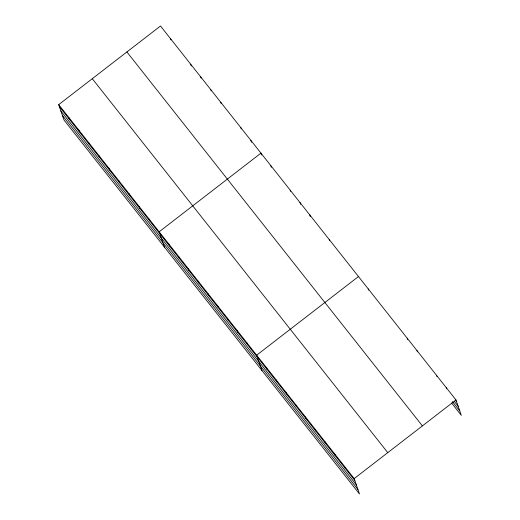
<?xml version="1.0" encoding="UTF-8"?>
<svg xmlns="http://www.w3.org/2000/svg" width="520" height="520" viewBox="0 0 520 520"><rect width="100%" height="100%" fill="white"/><g stroke="black" fill="none" stroke-linecap="round" stroke-linejoin="round"><path stroke-width="0.78" d="M58.682 104.656L354.178 478.601L359.509 494L64.012 120.049L58.682 104.656L160.492 26L455.988 399.951L461.318 415.344L451.568 403.007M358.475 276.549L256.666 355.199L261.995 370.598M354.178 478.601L455.988 399.951M455.163 399.945L456.625 401.798M454.272 401.329L458.178 406.269M452.459 401.622L459.771 410.872M126.893 51.955L422.39 425.906M92.281 78.695L387.777 452.647M59.319 106.502L354.816 480.447M60.866 110.968L356.369 484.919M62.465 115.577L357.962 489.528M446.238 387.608L446.661 388.843M436.488 375.271L436.911 376.5M416.981 350.591L417.411 351.819M407.231 338.247L407.654 339.482M368.225 288.886L368.654 290.115M329.219 239.525L329.647 240.754M309.719 214.844L310.356 216.691M299.962 202.508L300.606 204.347M290.212 190.164L290.641 191.393M270.712 165.484L271.349 167.33M261.599 154.986L260.962 153.14L159.153 231.797L164.483 247.195M250.913 140.426L251.55 142.272M240.864 127.712L241.293 128.947M220.772 102.284L221.195 103.519M344.428 466.265L345.066 468.111M210.724 89.57L211.153 90.805M334.678 453.921L335.316 455.767M200.681 76.856L201.103 78.085M324.922 441.584L325.565 443.43M190.632 64.142L191.269 65.988M315.172 429.24L315.809 431.087M305.422 416.904L306.059 418.75M170.534 38.714L170.963 39.943M295.672 404.56L296.309 406.406M285.922 392.223L286.559 394.069M276.166 379.88L276.809 381.726M266.416 367.543L267.053 369.388M246.916 342.862L247.553 344.708M237.159 330.519L237.803 332.365M227.409 318.182L228.046 320.028M217.659 305.838L218.296 307.684M207.909 293.501L208.546 295.347M198.159 281.158L198.796 283.003M188.403 268.82L189.046 270.667M178.653 256.477L179.29 258.323M168.903 244.14L169.54 245.986M149.103 219.083L149.74 220.928M139.055 206.369L139.698 208.214M129.012 193.655L129.649 195.5M118.963 180.941L119.6 182.786M108.914 168.227L109.558 170.072M98.872 155.513L99.509 157.359M88.823 142.798L89.46 144.644M78.773 130.084L79.41 131.93M68.725 117.37L69.368 119.216"/></g></svg>
